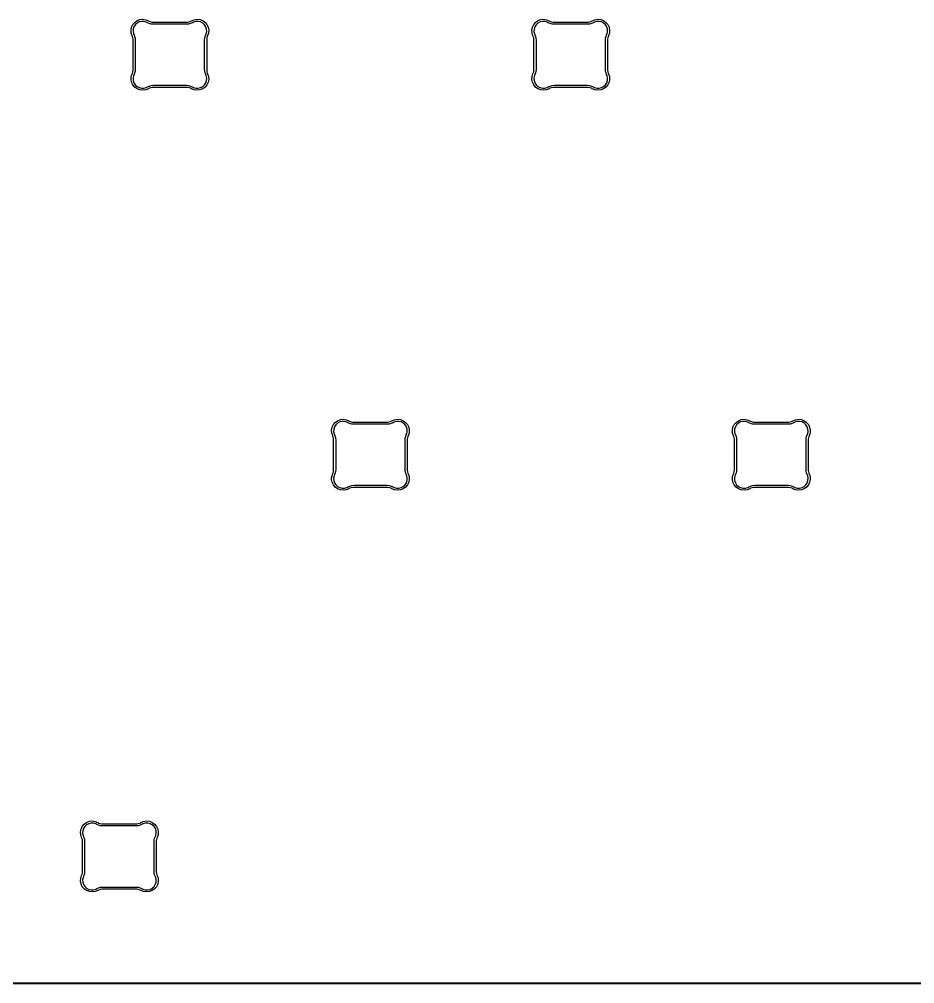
# Model space of a CAD drawing. Extents: x -0.9 to 12.5, y -6 to -2.
# Drawn here: x 2.442 to 4.117, y -5.967 to -4.163 of the extents above; entities that cross this region are included whole.
import ezdxf

# ---------------------------------------------------------------- set-up
doc = ezdxf.new("R2010")
doc.units = 0
doc.header["$MEASUREMENT"] = 0
doc.layers.add('BLACK', color=7, linetype='CONTINUOUS')

msp = doc.modelspace()

# ---------------------------------------------------------------- linework, layer by layer
at = {"layer": 'BLACK', "linetype": 'CONTINUOUS'}
for p, q in [((2.6576, -4.1685), (2.6621, -4.1653)), ((2.666, -4.1677), (2.662, -4.1698)), ((2.6621, -4.1653), (2.6673, -4.1633)), ((2.6704, -4.1666), (2.666, -4.1677)), ((2.6673, -4.1633), (2.6727, -4.1627)), ((2.6749, -4.1667), (2.6704, -4.1666)), ((2.6727, -4.1627), (2.6782, -4.1635)), ((2.6793, -4.1679), (2.6749, -4.1667)), ((2.6782, -4.1635), (2.6832, -4.1657)), ((2.6813, -4.1691), (2.6793, -4.1679)), ((2.6832, -4.1657), (2.6832, -4.1657)), ((2.6832, -4.1657), (2.6832, -4.1657)), ((2.6832, -4.1657), (2.6832, -4.1657)), ((2.6832, -4.1657), (2.6832, -4.1657)), ((2.6832, -4.1657), (2.6833, -4.1657)), ((2.6833, -4.1657), (2.6846, -4.1665)), ((2.6846, -4.1665), (2.6875, -4.1676)), ((2.6875, -4.1676), (2.6906, -4.1681)), ((2.6906, -4.1681), (2.6922, -4.1681)), ((2.6922, -4.1681), (2.6922, -4.1681)), ((2.6922, -4.1681), (2.6922, -4.1681)), ((2.6922, -4.1681), (2.7547, -4.1681)), ((2.7547, -4.1681), (2.7547, -4.1681)), ((2.7547, -4.1681), (2.7547, -4.1681)), ((2.7547, -4.1681), (2.7547, -4.1681)), ((2.7547, -4.1681), (2.7563, -4.1681)), ((2.7563, -4.1681), (2.7594, -4.1676)), ((2.7594, -4.1676), (2.7623, -4.1665)), ((2.7623, -4.1665), (2.7637, -4.1657)), ((2.7637, -4.1657), (2.7687, -4.1635)), ((2.7637, -4.1657), (2.7637, -4.1657)), ((2.7637, -4.1657), (2.7637, -4.1657)), ((2.7637, -4.1657), (2.7637, -4.1657)), ((2.7676, -4.1679), (2.7657, -4.1691)), ((2.772, -4.1667), (2.7676, -4.1679)), ((2.7687, -4.1635), (2.7742, -4.1627)), ((2.7765, -4.1666), (2.772, -4.1667)), ((2.7742, -4.1627), (2.7797, -4.1633)), ((2.7809, -4.1677), (2.7765, -4.1666)), ((2.7797, -4.1633), (2.7848, -4.1653)), ((2.785, -4.1698), (2.7809, -4.1677)), ((2.7848, -4.1653), (2.7893, -4.1685)), ((3.4076, -4.1685), (3.4121, -4.1653)), ((3.416, -4.1677), (3.412, -4.1698)), ((3.4121, -4.1653), (3.4173, -4.1633)), ((3.4204, -4.1666), (3.416, -4.1677)), ((3.4173, -4.1633), (3.4227, -4.1627)), ((3.4249, -4.1667), (3.4204, -4.1666)), ((3.4227, -4.1627), (3.4282, -4.1635)), ((3.4293, -4.1679), (3.4249, -4.1667)), ((3.4282, -4.1635), (3.4332, -4.1657)), ((3.4313, -4.1691), (3.4293, -4.1679)), ((3.4332, -4.1657), (3.4332, -4.1657)), ((3.4332, -4.1657), (3.4332, -4.1657)), ((3.4332, -4.1657), (3.4332, -4.1657)), ((3.4332, -4.1657), (3.4332, -4.1657)), ((3.4332, -4.1657), (3.4333, -4.1657)), ((3.4333, -4.1657), (3.4346, -4.1665)), ((3.4346, -4.1665), (3.4375, -4.1676)), ((3.4375, -4.1676), (3.4406, -4.1681)), ((3.4406, -4.1681), (3.4422, -4.1681)), ((3.4422, -4.1681), (3.4422, -4.1681)), ((3.4422, -4.1681), (3.4422, -4.1681)), ((3.4422, -4.1681), (3.5047, -4.1681)), ((3.5047, -4.1681), (3.5047, -4.1681)), ((3.5047, -4.1681), (3.5047, -4.1681)), ((3.5047, -4.1681), (3.5047, -4.1681)), ((3.5047, -4.1681), (3.5063, -4.1681)), ((3.5063, -4.1681), (3.5094, -4.1676)), ((3.5094, -4.1676), (3.5123, -4.1665)), ((3.5123, -4.1665), (3.5137, -4.1657)), ((3.5137, -4.1657), (3.5187, -4.1635)), ((3.5137, -4.1657), (3.5137, -4.1657)), ((3.5137, -4.1657), (3.5137, -4.1657)), ((3.5137, -4.1657), (3.5137, -4.1657)), ((3.5176, -4.1679), (3.5157, -4.1691)), ((3.522, -4.1667), (3.5176, -4.1679)), ((3.5187, -4.1635), (3.5242, -4.1627)), ((3.5265, -4.1666), (3.522, -4.1667)), ((3.5242, -4.1627), (3.5297, -4.1633)), ((3.5309, -4.1677), (3.5265, -4.1666)), ((3.5297, -4.1633), (3.5348, -4.1653)), ((3.535, -4.1698), (3.5309, -4.1677)), ((3.5348, -4.1653), (3.5393, -4.1685)), ((2.6507, -4.1831), (2.6517, -4.1777)), ((2.6511, -4.1886), (2.6507, -4.1831)), ((2.6517, -4.1777), (2.6541, -4.1727)), ((2.6541, -4.1727), (2.6576, -4.1685)), ((2.6548, -4.181), (2.6545, -4.1856)), ((2.6545, -4.1856), (2.6554, -4.19)), ((2.6562, -4.1767), (2.6548, -4.181)), ((2.6586, -4.1729), (2.6562, -4.1767)), ((2.662, -4.1698), (2.6586, -4.1729)), ((2.6847, -4.1707), (2.6813, -4.1691)), ((2.6813, -4.1691), (2.6813, -4.1691)), ((2.6813, -4.1691), (2.6813, -4.1691)), ((2.6813, -4.1691), (2.6813, -4.1691)), ((2.6813, -4.1691), (2.6813, -4.1691)), ((2.6884, -4.1717), (2.6847, -4.1707)), ((2.6922, -4.172), (2.6884, -4.1717)), ((2.7547, -4.172), (2.6922, -4.172)), ((2.6922, -4.172), (2.6922, -4.172)), ((2.7548, -4.172), (2.7547, -4.172)), ((2.7547, -4.172), (2.7547, -4.172)), ((2.7585, -4.1717), (2.7548, -4.172)), ((2.7622, -4.1707), (2.7585, -4.1717)), ((2.7657, -4.1691), (2.7622, -4.1707)), ((2.7657, -4.1691), (2.7657, -4.1691)), ((2.7657, -4.1691), (2.7657, -4.1691)), ((2.7657, -4.1691), (2.7657, -4.1691)), ((2.7883, -4.1729), (2.785, -4.1698)), ((2.7907, -4.1767), (2.7883, -4.1729)), ((2.7893, -4.1685), (2.7928, -4.1727)), ((2.7921, -4.181), (2.7907, -4.1767)), ((2.7916, -4.19), (2.7924, -4.1856)), ((2.7924, -4.1856), (2.7921, -4.181)), ((2.7928, -4.1727), (2.7952, -4.1777)), ((2.7952, -4.1777), (2.7962, -4.1831)), ((2.7962, -4.1831), (2.7959, -4.1886)), ((3.4007, -4.1831), (3.4017, -4.1777)), ((3.4011, -4.1886), (3.4007, -4.1831)), ((3.4017, -4.1777), (3.4041, -4.1727)), ((3.4041, -4.1727), (3.4076, -4.1685)), ((3.4048, -4.181), (3.4045, -4.1856)), ((3.4045, -4.1856), (3.4054, -4.19)), ((3.4062, -4.1767), (3.4048, -4.181)), ((3.4086, -4.1729), (3.4062, -4.1767)), ((3.412, -4.1698), (3.4086, -4.1729)), ((3.4347, -4.1707), (3.4313, -4.1691)), ((3.4313, -4.1691), (3.4313, -4.1691)), ((3.4313, -4.1691), (3.4313, -4.1691)), ((3.4313, -4.1691), (3.4313, -4.1691)), ((3.4313, -4.1691), (3.4313, -4.1691)), ((3.4384, -4.1717), (3.4347, -4.1707)), ((3.4422, -4.172), (3.4384, -4.1717)), ((3.5047, -4.172), (3.4422, -4.172)), ((3.4422, -4.172), (3.4422, -4.172)), ((3.5048, -4.172), (3.5047, -4.172)), ((3.5047, -4.172), (3.5047, -4.172)), ((3.5085, -4.1717), (3.5048, -4.172)), ((3.5122, -4.1707), (3.5085, -4.1717)), ((3.5157, -4.1691), (3.5122, -4.1707)), ((3.5157, -4.1691), (3.5157, -4.1691)), ((3.5157, -4.1691), (3.5157, -4.1691)), ((3.5157, -4.1691), (3.5157, -4.1691)), ((3.5383, -4.1729), (3.535, -4.1698)), ((3.5407, -4.1767), (3.5383, -4.1729)), ((3.5393, -4.1685), (3.5428, -4.1727)), ((3.5421, -4.181), (3.5407, -4.1767)), ((3.5416, -4.19), (3.5424, -4.1856)), ((3.5424, -4.1856), (3.5421, -4.181)), ((3.5428, -4.1727), (3.5452, -4.1777)), ((3.5452, -4.1777), (3.5462, -4.1831)), ((3.5462, -4.1831), (3.5459, -4.1886)), ((2.6528, -4.1938), (2.6511, -4.1886)), ((2.6534, -4.195), (2.6528, -4.1938)), ((2.6528, -4.1938), (2.6528, -4.1938)), ((2.6542, -4.1975), (2.6534, -4.195)), ((2.6546, -4.2001), (2.6542, -4.1975)), ((2.6546, -4.2015), (2.6546, -4.2001)), ((2.6546, -4.2568), (2.6546, -4.2015)), ((2.6546, -4.2015), (2.6546, -4.2015)), ((2.6554, -4.19), (2.6564, -4.1921)), ((2.6564, -4.1921), (2.6575, -4.1951)), ((2.6575, -4.1951), (2.6583, -4.1982)), ((2.6583, -4.1982), (2.6585, -4.2015)), ((2.6585, -4.2015), (2.6585, -4.2015)), ((2.6585, -4.2015), (2.6585, -4.2015)), ((2.6585, -4.2015), (2.6585, -4.2015)), ((2.6585, -4.2015), (2.6585, -4.2568)), ((2.7884, -4.2015), (2.7887, -4.1982)), ((2.7884, -4.2568), (2.7884, -4.2015)), ((2.7884, -4.2015), (2.7884, -4.2015)), ((2.7884, -4.2015), (2.7884, -4.2015)), ((2.7887, -4.1982), (2.7894, -4.1951)), ((2.7894, -4.1951), (2.7906, -4.1921)), ((2.7906, -4.1921), (2.7916, -4.19)), ((2.7906, -4.1921), (2.7906, -4.1921)), ((2.7906, -4.1921), (2.7906, -4.1921)), ((2.7906, -4.1921), (2.7906, -4.1921)), ((2.7906, -4.1921), (2.7906, -4.1921)), ((2.7906, -4.1921), (2.7906, -4.1921)), ((2.7928, -4.1975), (2.7924, -4.2001)), ((2.7924, -4.2001), (2.7924, -4.2015)), ((2.7924, -4.2015), (2.7924, -4.2568)), ((2.7935, -4.195), (2.7928, -4.1975)), ((2.7941, -4.1938), (2.7935, -4.195)), ((2.7959, -4.1886), (2.7941, -4.1938)), ((2.7941, -4.1938), (2.7941, -4.1938)), ((2.7941, -4.1938), (2.7941, -4.1938)), ((2.7941, -4.1938), (2.7941, -4.1938)), ((2.7941, -4.1938), (2.7941, -4.1938)), ((3.4028, -4.1938), (3.4011, -4.1886)), ((3.4034, -4.195), (3.4028, -4.1938)), ((3.4028, -4.1938), (3.4028, -4.1938)), ((3.4042, -4.1975), (3.4034, -4.195)), ((3.4046, -4.2001), (3.4042, -4.1975)), ((3.4046, -4.2015), (3.4046, -4.2001)), ((3.4046, -4.2568), (3.4046, -4.2015)), ((3.4046, -4.2015), (3.4046, -4.2015)), ((3.4054, -4.19), (3.4064, -4.1921)), ((3.4064, -4.1921), (3.4075, -4.1951)), ((3.4075, -4.1951), (3.4083, -4.1982)), ((3.4083, -4.1982), (3.4085, -4.2015)), ((3.4085, -4.2015), (3.4085, -4.2015)), ((3.4085, -4.2015), (3.4085, -4.2015)), ((3.4085, -4.2015), (3.4085, -4.2015)), ((3.4085, -4.2015), (3.4085, -4.2568)), ((3.5384, -4.2015), (3.5387, -4.1982)), ((3.5384, -4.2568), (3.5384, -4.2015)), ((3.5384, -4.2015), (3.5384, -4.2015)), ((3.5384, -4.2015), (3.5384, -4.2015)), ((3.5387, -4.1982), (3.5394, -4.1951)), ((3.5394, -4.1951), (3.5406, -4.1921)), ((3.5406, -4.1921), (3.5416, -4.19)), ((3.5406, -4.1921), (3.5406, -4.1921)), ((3.5406, -4.1921), (3.5406, -4.1921)), ((3.5406, -4.1921), (3.5406, -4.1921)), ((3.5406, -4.1921), (3.5406, -4.1921)), ((3.5406, -4.1921), (3.5406, -4.1921)), ((3.5428, -4.1975), (3.5424, -4.2001)), ((3.5424, -4.2001), (3.5424, -4.2015)), ((3.5424, -4.2015), (3.5424, -4.2568)), ((3.5435, -4.195), (3.5428, -4.1975)), ((3.5441, -4.1938), (3.5435, -4.195)), ((3.5459, -4.1886), (3.5441, -4.1938)), ((3.5441, -4.1938), (3.5441, -4.1938)), ((3.5441, -4.1938), (3.5441, -4.1938)), ((3.5441, -4.1938), (3.5441, -4.1938)), ((3.5441, -4.1938), (3.5441, -4.1938)), ((2.6542, -4.2608), (2.6546, -4.2581)), ((2.6546, -4.2581), (2.6546, -4.2568)), ((2.6546, -4.2568), (2.6546, -4.2568)), ((2.6585, -4.2568), (2.6583, -4.26)), ((2.6585, -4.2568), (2.6585, -4.2568)), ((2.6585, -4.2568), (2.6585, -4.2568)), ((2.7887, -4.26), (2.7884, -4.2568)), ((2.7884, -4.2568), (2.7884, -4.2568)), ((2.7884, -4.2568), (2.7884, -4.2568)), ((2.7884, -4.2568), (2.7884, -4.2568)), ((2.7924, -4.2568), (2.7924, -4.2568)), ((2.7924, -4.2568), (2.7924, -4.2581)), ((2.7924, -4.2581), (2.7928, -4.2608)), ((3.4042, -4.2608), (3.4046, -4.2581)), ((3.4046, -4.2581), (3.4046, -4.2568)), ((3.4046, -4.2568), (3.4046, -4.2568)), ((3.4085, -4.2568), (3.4083, -4.26)), ((3.4085, -4.2568), (3.4085, -4.2568)), ((3.4085, -4.2568), (3.4085, -4.2568)), ((3.5387, -4.26), (3.5384, -4.2568)), ((3.5384, -4.2568), (3.5384, -4.2568)), ((3.5384, -4.2568), (3.5384, -4.2568)), ((3.5384, -4.2568), (3.5384, -4.2568)), ((3.5424, -4.2568), (3.5424, -4.2568)), ((3.5424, -4.2568), (3.5424, -4.2581)), ((3.5424, -4.2581), (3.5428, -4.2608)), ((2.6507, -4.2752), (2.6511, -4.2697)), ((2.6517, -4.2806), (2.6507, -4.2752)), ((2.6511, -4.2697), (2.6528, -4.2645)), ((2.6528, -4.2645), (2.6534, -4.2633)), ((2.6528, -4.2645), (2.6528, -4.2645)), ((2.6528, -4.2645), (2.6528, -4.2645)), ((2.6528, -4.2645), (2.6528, -4.2645)), ((2.6528, -4.2645), (2.6528, -4.2645)), ((2.6534, -4.2633), (2.6542, -4.2608)), ((2.6554, -4.2682), (2.6545, -4.2727)), ((2.6545, -4.2727), (2.6548, -4.2772)), ((2.6564, -4.2662), (2.6554, -4.2682)), ((2.6575, -4.2632), (2.6564, -4.2662)), ((2.6564, -4.2662), (2.6564, -4.2662)), ((2.6564, -4.2662), (2.6564, -4.2662)), ((2.6564, -4.2662), (2.6564, -4.2662)), ((2.6564, -4.2662), (2.6564, -4.2662)), ((2.6564, -4.2662), (2.6564, -4.2662)), ((2.6583, -4.26), (2.6575, -4.2632)), ((2.7894, -4.2632), (2.7887, -4.26)), ((2.7906, -4.2662), (2.7894, -4.2632)), ((2.7915, -4.2682), (2.7906, -4.2662)), ((2.7906, -4.2662), (2.7906, -4.2662)), ((2.7906, -4.2662), (2.7906, -4.2662)), ((2.7924, -4.2727), (2.7915, -4.2682)), ((2.7921, -4.2772), (2.7924, -4.2727)), ((2.7928, -4.2608), (2.7935, -4.2633)), ((2.7935, -4.2633), (2.7941, -4.2645)), ((2.7941, -4.2645), (2.7941, -4.2645)), ((2.7941, -4.2645), (2.7941, -4.2645)), ((2.7941, -4.2645), (2.7959, -4.2697)), ((2.7962, -4.2752), (2.7952, -4.2806)), ((2.7959, -4.2697), (2.7962, -4.2752)), ((3.4007, -4.2752), (3.4011, -4.2697)), ((3.4017, -4.2806), (3.4007, -4.2752)), ((3.4011, -4.2697), (3.4028, -4.2645)), ((3.4028, -4.2645), (3.4034, -4.2633)), ((3.4028, -4.2645), (3.4028, -4.2645)), ((3.4028, -4.2645), (3.4028, -4.2645)), ((3.4028, -4.2645), (3.4028, -4.2645)), ((3.4028, -4.2645), (3.4028, -4.2645)), ((3.4034, -4.2633), (3.4042, -4.2608)), ((3.4054, -4.2682), (3.4045, -4.2727)), ((3.4045, -4.2727), (3.4048, -4.2772)), ((3.4064, -4.2662), (3.4054, -4.2682)), ((3.4075, -4.2632), (3.4064, -4.2662)), ((3.4064, -4.2662), (3.4064, -4.2662)), ((3.4064, -4.2662), (3.4064, -4.2662)), ((3.4064, -4.2662), (3.4064, -4.2662)), ((3.4064, -4.2662), (3.4064, -4.2662)), ((3.4064, -4.2662), (3.4064, -4.2662)), ((3.4083, -4.26), (3.4075, -4.2632)), ((3.5394, -4.2632), (3.5387, -4.26)), ((3.5406, -4.2662), (3.5394, -4.2632)), ((3.5415, -4.2682), (3.5406, -4.2662)), ((3.5406, -4.2662), (3.5406, -4.2662)), ((3.5406, -4.2662), (3.5406, -4.2662)), ((3.5424, -4.2727), (3.5415, -4.2682)), ((3.5421, -4.2772), (3.5424, -4.2727)), ((3.5428, -4.2608), (3.5435, -4.2633)), ((3.5435, -4.2633), (3.5441, -4.2645)), ((3.5441, -4.2645), (3.5441, -4.2645)), ((3.5441, -4.2645), (3.5441, -4.2645)), ((3.5441, -4.2645), (3.5459, -4.2697)), ((3.5462, -4.2752), (3.5452, -4.2806)), ((3.5459, -4.2697), (3.5462, -4.2752)), ((2.6541, -4.2856), (2.6517, -4.2806)), ((2.6576, -4.2898), (2.6541, -4.2856)), ((2.6548, -4.2772), (2.6562, -4.2815)), ((2.6562, -4.2815), (2.6586, -4.2854)), ((2.6621, -4.293), (2.6576, -4.2898)), ((2.6586, -4.2854), (2.662, -4.2884)), ((2.662, -4.2884), (2.666, -4.2906)), ((2.6673, -4.2949), (2.6621, -4.293)), ((2.666, -4.2906), (2.6704, -4.2916)), ((2.6704, -4.2916), (2.6749, -4.2915)), ((2.6749, -4.2915), (2.6793, -4.2903)), ((2.6832, -4.2926), (2.6782, -4.2947)), ((2.6793, -4.2903), (2.6813, -4.2892)), ((2.6813, -4.2892), (2.6847, -4.2876)), ((2.6813, -4.2892), (2.6813, -4.2892)), ((2.6846, -4.2918), (2.6832, -4.2926)), ((2.6832, -4.2926), (2.6832, -4.2926)), ((2.6832, -4.2926), (2.6832, -4.2926)), ((2.6875, -4.2907), (2.6846, -4.2918)), ((2.6847, -4.2876), (2.6884, -4.2866)), ((2.6906, -4.2902), (2.6875, -4.2907)), ((2.6884, -4.2866), (2.6922, -4.2862)), ((2.6922, -4.2902), (2.6906, -4.2902)), ((2.6922, -4.2862), (2.6922, -4.2862)), ((2.6922, -4.2862), (2.6922, -4.2862)), ((2.6922, -4.2862), (2.6922, -4.2862)), ((2.6922, -4.2862), (2.7547, -4.2862)), ((2.7547, -4.2902), (2.6922, -4.2902)), ((2.6922, -4.2902), (2.6922, -4.2902)), ((2.6922, -4.2902), (2.6922, -4.2902)), ((2.7547, -4.2862), (2.7547, -4.2862)), ((2.7547, -4.2862), (2.7585, -4.2866)), ((2.7563, -4.2902), (2.7547, -4.2902)), ((2.7547, -4.2902), (2.7547, -4.2902)), ((2.7547, -4.2902), (2.7547, -4.2902)), ((2.7594, -4.2907), (2.7563, -4.2902)), ((2.7585, -4.2866), (2.7622, -4.2876)), ((2.7623, -4.2918), (2.7594, -4.2907)), ((2.7622, -4.2876), (2.7657, -4.2892)), ((2.7637, -4.2926), (2.7623, -4.2918)), ((2.7687, -4.2947), (2.7637, -4.2926)), ((2.7637, -4.2926), (2.7637, -4.2926)), ((2.7637, -4.2926), (2.7637, -4.2926)), ((2.7637, -4.2926), (2.7637, -4.2926)), ((2.7637, -4.2926), (2.7637, -4.2926)), ((2.7637, -4.2926), (2.7637, -4.2926)), ((2.7657, -4.2892), (2.7657, -4.2892)), ((2.7657, -4.2892), (2.7657, -4.2892)), ((2.7657, -4.2892), (2.7657, -4.2892)), ((2.7657, -4.2892), (2.7657, -4.2892)), ((2.7657, -4.2892), (2.7676, -4.2903)), ((2.7676, -4.2903), (2.772, -4.2915)), ((2.772, -4.2915), (2.7765, -4.2916)), ((2.7765, -4.2916), (2.7809, -4.2906)), ((2.7848, -4.293), (2.7797, -4.2949)), ((2.7809, -4.2906), (2.785, -4.2884)), ((2.7893, -4.2898), (2.7848, -4.293)), ((2.785, -4.2884), (2.7883, -4.2854)), ((2.7883, -4.2854), (2.7907, -4.2815)), ((2.7928, -4.2856), (2.7893, -4.2898)), ((2.7907, -4.2815), (2.7921, -4.2772)), ((2.7952, -4.2806), (2.7928, -4.2856)), ((3.4041, -4.2856), (3.4017, -4.2806)), ((3.4076, -4.2898), (3.4041, -4.2856)), ((3.4048, -4.2772), (3.4062, -4.2815)), ((3.4062, -4.2815), (3.4086, -4.2854)), ((3.4121, -4.293), (3.4076, -4.2898)), ((3.4086, -4.2854), (3.412, -4.2884)), ((3.412, -4.2884), (3.416, -4.2906)), ((3.4173, -4.2949), (3.4121, -4.293)), ((3.416, -4.2906), (3.4204, -4.2916)), ((3.4204, -4.2916), (3.4249, -4.2915)), ((3.4249, -4.2915), (3.4293, -4.2903)), ((3.4332, -4.2926), (3.4282, -4.2947)), ((3.4293, -4.2903), (3.4313, -4.2892)), ((3.4313, -4.2892), (3.4347, -4.2876)), ((3.4313, -4.2892), (3.4313, -4.2892)), ((3.4346, -4.2918), (3.4332, -4.2926)), ((3.4332, -4.2926), (3.4332, -4.2926)), ((3.4332, -4.2926), (3.4332, -4.2926)), ((3.4375, -4.2907), (3.4346, -4.2918)), ((3.4347, -4.2876), (3.4384, -4.2866)), ((3.4406, -4.2902), (3.4375, -4.2907)), ((3.4384, -4.2866), (3.4422, -4.2862)), ((3.4422, -4.2902), (3.4406, -4.2902)), ((3.4422, -4.2862), (3.4422, -4.2862)), ((3.4422, -4.2862), (3.4422, -4.2862)), ((3.4422, -4.2862), (3.4422, -4.2862)), ((3.4422, -4.2862), (3.5047, -4.2862)), ((3.5047, -4.2902), (3.4422, -4.2902)), ((3.4422, -4.2902), (3.4422, -4.2902)), ((3.4422, -4.2902), (3.4422, -4.2902)), ((3.5047, -4.2862), (3.5047, -4.2862)), ((3.5047, -4.2862), (3.5085, -4.2866)), ((3.5063, -4.2902), (3.5047, -4.2902)), ((3.5047, -4.2902), (3.5047, -4.2902)), ((3.5047, -4.2902), (3.5047, -4.2902)), ((3.5094, -4.2907), (3.5063, -4.2902)), ((3.5085, -4.2866), (3.5122, -4.2876)), ((3.5123, -4.2918), (3.5094, -4.2907)), ((3.5122, -4.2876), (3.5157, -4.2892)), ((3.5137, -4.2926), (3.5123, -4.2918)), ((3.5187, -4.2947), (3.5137, -4.2926)), ((3.5137, -4.2926), (3.5137, -4.2926)), ((3.5137, -4.2926), (3.5137, -4.2926)), ((3.5137, -4.2926), (3.5137, -4.2926)), ((3.5137, -4.2926), (3.5137, -4.2926)), ((3.5137, -4.2926), (3.5137, -4.2926)), ((3.5157, -4.2892), (3.5157, -4.2892)), ((3.5157, -4.2892), (3.5157, -4.2892)), ((3.5157, -4.2892), (3.5157, -4.2892)), ((3.5157, -4.2892), (3.5157, -4.2892)), ((3.5157, -4.2892), (3.5176, -4.2903)), ((3.5176, -4.2903), (3.522, -4.2915)), ((3.522, -4.2915), (3.5265, -4.2916)), ((3.5265, -4.2916), (3.5309, -4.2906)), ((3.5348, -4.293), (3.5297, -4.2949)), ((3.5309, -4.2906), (3.535, -4.2884)), ((3.5393, -4.2898), (3.5348, -4.293)), ((3.535, -4.2884), (3.5383, -4.2854)), ((3.5383, -4.2854), (3.5407, -4.2815)), ((3.5428, -4.2856), (3.5393, -4.2898)), ((3.5407, -4.2815), (3.5421, -4.2772)), ((3.5452, -4.2806), (3.5428, -4.2856)), ((2.6727, -4.2955), (2.6673, -4.2949)), ((2.6782, -4.2947), (2.6727, -4.2955)), ((2.7742, -4.2955), (2.7687, -4.2947)), ((2.7797, -4.2949), (2.7742, -4.2955)), ((3.4227, -4.2955), (3.4173, -4.2949)), ((3.4282, -4.2947), (3.4227, -4.2955)), ((3.5242, -4.2955), (3.5187, -4.2947)), ((3.5297, -4.2949), (3.5242, -4.2955)), ((3.0269, -4.9261), (3.0293, -4.9211)), ((3.0293, -4.9211), (3.0328, -4.9169)), ((3.0314, -4.9252), (3.03, -4.9295)), ((3.0338, -4.9213), (3.0314, -4.9252)), ((3.0328, -4.9169), (3.0373, -4.9137)), ((3.0372, -4.9183), (3.0338, -4.9213)), ((3.0412, -4.9161), (3.0372, -4.9183)), ((3.0373, -4.9137), (3.0425, -4.9118)), ((3.0456, -4.9151), (3.0412, -4.9161)), ((3.0425, -4.9118), (3.0479, -4.9112)), ((3.0501, -4.9151), (3.0456, -4.9151)), ((3.0479, -4.9112), (3.0534, -4.912)), ((3.0545, -4.9164), (3.0501, -4.9151)), ((3.0534, -4.912), (3.0584, -4.9141)), ((3.0565, -4.9175), (3.0545, -4.9164)), ((3.0599, -4.9191), (3.0565, -4.9175)), ((3.0565, -4.9175), (3.0565, -4.9175)), ((3.0565, -4.9175), (3.0565, -4.9175)), ((3.0565, -4.9175), (3.0565, -4.9175)), ((3.0565, -4.9175), (3.0565, -4.9175)), ((3.0584, -4.9141), (3.0584, -4.9141)), ((3.0584, -4.9141), (3.0584, -4.9141)), ((3.0584, -4.9141), (3.0584, -4.9141)), ((3.0584, -4.9141), (3.0584, -4.9141)), ((3.0584, -4.9141), (3.0584, -4.9141)), ((3.0584, -4.9141), (3.0598, -4.9149)), ((3.0598, -4.9149), (3.0627, -4.916)), ((3.0636, -4.9201), (3.0599, -4.9191)), ((3.0627, -4.916), (3.0658, -4.9165)), ((3.0674, -4.9205), (3.0636, -4.9201)), ((3.0658, -4.9165), (3.0674, -4.9165)), ((3.0674, -4.9165), (3.0674, -4.9165)), ((3.0674, -4.9165), (3.0674, -4.9165)), ((3.0674, -4.9165), (3.1299, -4.9165)), ((3.1299, -4.9205), (3.0674, -4.9205)), ((3.0674, -4.9205), (3.0674, -4.9205)), ((3.1299, -4.9165), (3.1299, -4.9165)), ((3.1299, -4.9165), (3.1299, -4.9165)), ((3.1299, -4.9165), (3.1299, -4.9165)), ((3.1299, -4.9165), (3.1315, -4.9165)), ((3.1337, -4.9201), (3.1299, -4.9205)), ((3.1299, -4.9205), (3.1299, -4.9205)), ((3.1299, -4.9205), (3.1299, -4.9205)), ((3.1315, -4.9165), (3.1346, -4.916)), ((3.1374, -4.9191), (3.1337, -4.9201)), ((3.1346, -4.916), (3.1375, -4.9149)), ((3.1409, -4.9175), (3.1374, -4.9191)), ((3.1375, -4.9149), (3.1389, -4.9141)), ((3.1389, -4.9141), (3.1439, -4.912)), ((3.1389, -4.9141), (3.1389, -4.9141)), ((3.1389, -4.9141), (3.1389, -4.9141)), ((3.1389, -4.9141), (3.1389, -4.9141)), ((3.1428, -4.9164), (3.1409, -4.9175)), ((3.1409, -4.9175), (3.1409, -4.9175)), ((3.1409, -4.9175), (3.1409, -4.9175)), ((3.1409, -4.9175), (3.1409, -4.9175)), ((3.1472, -4.9151), (3.1428, -4.9164)), ((3.1439, -4.912), (3.1494, -4.9112)), ((3.1517, -4.9151), (3.1472, -4.9151)), ((3.1494, -4.9112), (3.1549, -4.9118)), ((3.1561, -4.9161), (3.1517, -4.9151)), ((3.1549, -4.9118), (3.16, -4.9137)), ((3.1601, -4.9183), (3.1561, -4.9161)), ((3.16, -4.9137), (3.1645, -4.9169)), ((3.1635, -4.9213), (3.1601, -4.9183)), ((3.1659, -4.9252), (3.1635, -4.9213)), ((3.1645, -4.9169), (3.168, -4.9211)), ((3.1673, -4.9295), (3.1659, -4.9252)), ((3.168, -4.9211), (3.1704, -4.9261)), ((3.7769, -4.9261), (3.7793, -4.9211)), ((3.7793, -4.9211), (3.7828, -4.9169)), ((3.7814, -4.9252), (3.78, -4.9295)), ((3.7838, -4.9213), (3.7814, -4.9252)), ((3.7828, -4.9169), (3.7873, -4.9137)), ((3.7872, -4.9183), (3.7838, -4.9213)), ((3.7912, -4.9161), (3.7872, -4.9183)), ((3.7873, -4.9137), (3.7925, -4.9118)), ((3.7956, -4.9151), (3.7912, -4.9161)), ((3.7925, -4.9118), (3.7979, -4.9112)), ((3.8001, -4.9151), (3.7956, -4.9151)), ((3.7979, -4.9112), (3.8034, -4.912)), ((3.8045, -4.9164), (3.8001, -4.9151)), ((3.8034, -4.912), (3.8084, -4.9141)), ((3.8065, -4.9175), (3.8045, -4.9164)), ((3.8099, -4.9191), (3.8065, -4.9175)), ((3.8065, -4.9175), (3.8065, -4.9175)), ((3.8065, -4.9175), (3.8065, -4.9175)), ((3.8065, -4.9175), (3.8065, -4.9175)), ((3.8065, -4.9175), (3.8065, -4.9175)), ((3.8084, -4.9141), (3.8084, -4.9141)), ((3.8084, -4.9141), (3.8084, -4.9141)), ((3.8084, -4.9141), (3.8084, -4.9141)), ((3.8084, -4.9141), (3.8084, -4.9141)), ((3.8084, -4.9141), (3.8084, -4.9141)), ((3.8084, -4.9141), (3.8098, -4.9149)), ((3.8098, -4.9149), (3.8127, -4.916)), ((3.8136, -4.9201), (3.8099, -4.9191)), ((3.8127, -4.916), (3.8158, -4.9165)), ((3.8174, -4.9205), (3.8136, -4.9201)), ((3.8158, -4.9165), (3.8174, -4.9165)), ((3.8174, -4.9165), (3.8174, -4.9165)), ((3.8174, -4.9165), (3.8174, -4.9165)), ((3.8174, -4.9165), (3.8799, -4.9165)), ((3.8799, -4.9205), (3.8174, -4.9205)), ((3.8174, -4.9205), (3.8174, -4.9205)), ((3.8799, -4.9165), (3.8799, -4.9165)), ((3.8799, -4.9165), (3.8799, -4.9165)), ((3.8799, -4.9165), (3.8799, -4.9165)), ((3.8799, -4.9165), (3.8815, -4.9165)), ((3.8837, -4.9201), (3.8799, -4.9205)), ((3.8799, -4.9205), (3.8799, -4.9205)), ((3.8799, -4.9205), (3.8799, -4.9205)), ((3.8815, -4.9165), (3.8846, -4.916)), ((3.8874, -4.9191), (3.8837, -4.9201)), ((3.8846, -4.916), (3.8875, -4.9149)), ((3.8909, -4.9175), (3.8874, -4.9191)), ((3.8875, -4.9149), (3.8889, -4.9141)), ((3.8889, -4.9141), (3.8939, -4.912)), ((3.8889, -4.9141), (3.8889, -4.9141)), ((3.8889, -4.9141), (3.8889, -4.9141)), ((3.8889, -4.9141), (3.8889, -4.9141)), ((3.8928, -4.9164), (3.8909, -4.9175)), ((3.8909, -4.9175), (3.8909, -4.9175)), ((3.8909, -4.9175), (3.8909, -4.9175)), ((3.8909, -4.9175), (3.8909, -4.9175)), ((3.8972, -4.9151), (3.8928, -4.9164)), ((3.8939, -4.912), (3.8994, -4.9112)), ((3.9017, -4.9151), (3.8972, -4.9151)), ((3.8994, -4.9112), (3.9049, -4.9118)), ((3.9061, -4.9161), (3.9017, -4.9151)), ((3.9049, -4.9118), (3.91, -4.9137)), ((3.9101, -4.9183), (3.9061, -4.9161)), ((3.91, -4.9137), (3.9145, -4.9169)), ((3.9135, -4.9213), (3.9101, -4.9183)), ((3.9159, -4.9252), (3.9135, -4.9213)), ((3.9145, -4.9169), (3.918, -4.9211)), ((3.9173, -4.9295), (3.9159, -4.9252)), ((3.918, -4.9211), (3.9204, -4.9261)), ((3.0259, -4.9315), (3.0269, -4.9261)), ((3.0263, -4.937), (3.0259, -4.9315)), ((3.028, -4.9422), (3.0263, -4.937)), ((3.0286, -4.9434), (3.028, -4.9422)), ((3.028, -4.9422), (3.028, -4.9422)), ((3.0294, -4.9459), (3.0286, -4.9434)), ((3.03, -4.9295), (3.0297, -4.934)), ((3.0297, -4.934), (3.0306, -4.9384)), ((3.0306, -4.9384), (3.0316, -4.9405)), ((3.0316, -4.9405), (3.0327, -4.9435)), ((3.0327, -4.9435), (3.0335, -4.9467)), ((3.1639, -4.9467), (3.1646, -4.9435)), ((3.1646, -4.9435), (3.1658, -4.9405)), ((3.1658, -4.9405), (3.1667, -4.9384)), ((3.1658, -4.9405), (3.1658, -4.9405)), ((3.1658, -4.9405), (3.1658, -4.9405)), ((3.1658, -4.9405), (3.1658, -4.9405)), ((3.1658, -4.9405), (3.1658, -4.9405)), ((3.1658, -4.9405), (3.1658, -4.9405)), ((3.1667, -4.9384), (3.1676, -4.934)), ((3.1676, -4.934), (3.1673, -4.9295)), ((3.1687, -4.9434), (3.168, -4.9459)), ((3.1693, -4.9422), (3.1687, -4.9434)), ((3.1711, -4.937), (3.1693, -4.9422)), ((3.1693, -4.9422), (3.1693, -4.9422)), ((3.1693, -4.9422), (3.1693, -4.9422)), ((3.1693, -4.9422), (3.1693, -4.9422)), ((3.1693, -4.9422), (3.1693, -4.9422)), ((3.1704, -4.9261), (3.1714, -4.9315)), ((3.1714, -4.9315), (3.1711, -4.937)), ((3.7759, -4.9315), (3.7769, -4.9261)), ((3.7763, -4.937), (3.7759, -4.9315)), ((3.778, -4.9422), (3.7763, -4.937)), ((3.7786, -4.9434), (3.778, -4.9422)), ((3.778, -4.9422), (3.778, -4.9422)), ((3.7794, -4.9459), (3.7786, -4.9434)), ((3.78, -4.9295), (3.7797, -4.934)), ((3.7797, -4.934), (3.7806, -4.9384)), ((3.7806, -4.9384), (3.7816, -4.9405)), ((3.7816, -4.9405), (3.7827, -4.9435)), ((3.7827, -4.9435), (3.7835, -4.9467)), ((3.9139, -4.9467), (3.9146, -4.9435)), ((3.9146, -4.9435), (3.9158, -4.9405)), ((3.9158, -4.9405), (3.9167, -4.9384)), ((3.9158, -4.9405), (3.9158, -4.9405)), ((3.9158, -4.9405), (3.9158, -4.9405)), ((3.9158, -4.9405), (3.9158, -4.9405)), ((3.9158, -4.9405), (3.9158, -4.9405)), ((3.9158, -4.9405), (3.9158, -4.9405)), ((3.9167, -4.9384), (3.9176, -4.934)), ((3.9176, -4.934), (3.9173, -4.9295)), ((3.9187, -4.9434), (3.918, -4.9459)), ((3.9193, -4.9422), (3.9187, -4.9434)), ((3.9211, -4.937), (3.9193, -4.9422)), ((3.9193, -4.9422), (3.9193, -4.9422)), ((3.9193, -4.9422), (3.9193, -4.9422)), ((3.9193, -4.9422), (3.9193, -4.9422)), ((3.9193, -4.9422), (3.9193, -4.9422)), ((3.9204, -4.9261), (3.9214, -4.9315)), ((3.9214, -4.9315), (3.9211, -4.937)), ((3.0298, -4.9486), (3.0294, -4.9459)), ((3.0298, -4.9499), (3.0298, -4.9486)), ((3.0298, -5.0052), (3.0298, -4.9499)), ((3.0298, -4.9499), (3.0298, -4.9499)), ((3.0335, -4.9467), (3.0337, -4.9499)), ((3.0337, -4.9499), (3.0337, -4.9499)), ((3.0337, -4.9499), (3.0337, -4.9499)), ((3.0337, -4.9499), (3.0337, -4.9499)), ((3.0337, -4.9499), (3.0337, -5.0052)), ((3.1636, -4.9499), (3.1639, -4.9467)), ((3.1636, -5.0052), (3.1636, -4.9499)), ((3.1636, -4.9499), (3.1636, -4.9499)), ((3.1636, -4.9499), (3.1636, -4.9499)), ((3.168, -4.9459), (3.1676, -4.9486)), ((3.1676, -4.9486), (3.1676, -4.9499)), ((3.1676, -4.9499), (3.1676, -5.0052)), ((3.7798, -4.9486), (3.7794, -4.9459)), ((3.7798, -4.9499), (3.7798, -4.9486)), ((3.7798, -5.0052), (3.7798, -4.9499)), ((3.7798, -4.9499), (3.7798, -4.9499)), ((3.7835, -4.9467), (3.7837, -4.9499)), ((3.7837, -4.9499), (3.7837, -4.9499)), ((3.7837, -4.9499), (3.7837, -4.9499)), ((3.7837, -4.9499), (3.7837, -4.9499)), ((3.7837, -4.9499), (3.7837, -5.0052)), ((3.9136, -4.9499), (3.9139, -4.9467)), ((3.9136, -5.0052), (3.9136, -4.9499)), ((3.9136, -4.9499), (3.9136, -4.9499)), ((3.9136, -4.9499), (3.9136, -4.9499)), ((3.918, -4.9459), (3.9176, -4.9486)), ((3.9176, -4.9486), (3.9176, -4.9499)), ((3.9176, -4.9499), (3.9176, -5.0052)), ((3.0263, -5.0181), (3.028, -5.0129)), ((3.028, -5.0129), (3.0286, -5.0117)), ((3.028, -5.0129), (3.028, -5.0129)), ((3.028, -5.0129), (3.028, -5.0129)), ((3.028, -5.0129), (3.028, -5.0129)), ((3.028, -5.0129), (3.028, -5.0129)), ((3.0286, -5.0117), (3.0294, -5.0092)), ((3.0294, -5.0092), (3.0298, -5.0066)), ((3.0298, -5.0066), (3.0298, -5.0052)), ((3.0298, -5.0052), (3.0298, -5.0052)), ((3.0316, -5.0146), (3.0306, -5.0167)), ((3.0327, -5.0116), (3.0316, -5.0146)), ((3.0316, -5.0146), (3.0316, -5.0146)), ((3.0316, -5.0146), (3.0316, -5.0146)), ((3.0316, -5.0146), (3.0316, -5.0146)), ((3.0316, -5.0146), (3.0316, -5.0146)), ((3.0316, -5.0146), (3.0316, -5.0146)), ((3.0335, -5.0085), (3.0327, -5.0116)), ((3.0337, -5.0052), (3.0335, -5.0085)), ((3.0337, -5.0052), (3.0337, -5.0052)), ((3.0337, -5.0052), (3.0337, -5.0052)), ((3.1639, -5.0085), (3.1636, -5.0052)), ((3.1636, -5.0052), (3.1636, -5.0052)), ((3.1636, -5.0052), (3.1636, -5.0052)), ((3.1636, -5.0052), (3.1636, -5.0052)), ((3.1646, -5.0116), (3.1639, -5.0085)), ((3.1658, -5.0146), (3.1646, -5.0116)), ((3.1667, -5.0167), (3.1658, -5.0146)), ((3.1658, -5.0146), (3.1658, -5.0146)), ((3.1658, -5.0146), (3.1658, -5.0146)), ((3.1676, -5.0052), (3.1676, -5.0052)), ((3.1676, -5.0052), (3.1676, -5.0066)), ((3.1676, -5.0066), (3.168, -5.0092)), ((3.168, -5.0092), (3.1687, -5.0117)), ((3.1687, -5.0117), (3.1693, -5.0129)), ((3.1693, -5.0129), (3.1693, -5.0129)), ((3.1693, -5.0129), (3.1693, -5.0129)), ((3.1693, -5.0129), (3.1711, -5.0181)), ((3.7763, -5.0181), (3.778, -5.0129)), ((3.778, -5.0129), (3.7786, -5.0117)), ((3.778, -5.0129), (3.778, -5.0129)), ((3.778, -5.0129), (3.778, -5.0129)), ((3.778, -5.0129), (3.778, -5.0129)), ((3.778, -5.0129), (3.778, -5.0129)), ((3.7786, -5.0117), (3.7794, -5.0092)), ((3.7794, -5.0092), (3.7798, -5.0066)), ((3.7798, -5.0066), (3.7798, -5.0052)), ((3.7798, -5.0052), (3.7798, -5.0052)), ((3.7816, -5.0146), (3.7806, -5.0167)), ((3.7827, -5.0116), (3.7816, -5.0146)), ((3.7816, -5.0146), (3.7816, -5.0146)), ((3.7816, -5.0146), (3.7816, -5.0146)), ((3.7816, -5.0146), (3.7816, -5.0146)), ((3.7816, -5.0146), (3.7816, -5.0146)), ((3.7816, -5.0146), (3.7816, -5.0146)), ((3.7835, -5.0085), (3.7827, -5.0116)), ((3.7837, -5.0052), (3.7835, -5.0085)), ((3.7837, -5.0052), (3.7837, -5.0052)), ((3.7837, -5.0052), (3.7837, -5.0052)), ((3.9139, -5.0085), (3.9136, -5.0052)), ((3.9136, -5.0052), (3.9136, -5.0052)), ((3.9136, -5.0052), (3.9136, -5.0052)), ((3.9136, -5.0052), (3.9136, -5.0052)), ((3.9146, -5.0116), (3.9139, -5.0085)), ((3.9158, -5.0146), (3.9146, -5.0116)), ((3.9167, -5.0167), (3.9158, -5.0146)), ((3.9158, -5.0146), (3.9158, -5.0146)), ((3.9158, -5.0146), (3.9158, -5.0146)), ((3.9176, -5.0052), (3.9176, -5.0052)), ((3.9176, -5.0052), (3.9176, -5.0066)), ((3.9176, -5.0066), (3.918, -5.0092)), ((3.918, -5.0092), (3.9187, -5.0117)), ((3.9187, -5.0117), (3.9193, -5.0129)), ((3.9193, -5.0129), (3.9193, -5.0129)), ((3.9193, -5.0129), (3.9193, -5.0129)), ((3.9193, -5.0129), (3.9211, -5.0181)), ((3.0259, -5.0236), (3.0263, -5.0181)), ((3.0269, -5.029), (3.0259, -5.0236)), ((3.0293, -5.034), (3.0269, -5.029)), ((3.0328, -5.0382), (3.0293, -5.034)), ((3.0306, -5.0167), (3.0297, -5.0211)), ((3.0297, -5.0211), (3.03, -5.0257)), ((3.03, -5.0257), (3.0314, -5.03)), ((3.0314, -5.03), (3.0338, -5.0338)), ((3.0338, -5.0338), (3.0372, -5.0369)), ((3.1601, -5.0369), (3.1635, -5.0338)), ((3.1635, -5.0338), (3.1659, -5.03)), ((3.168, -5.034), (3.1645, -5.0382)), ((3.1659, -5.03), (3.1673, -5.0257)), ((3.1676, -5.0211), (3.1667, -5.0167)), ((3.1673, -5.0257), (3.1676, -5.0211)), ((3.1704, -5.029), (3.168, -5.034)), ((3.1714, -5.0236), (3.1704, -5.029)), ((3.1711, -5.0181), (3.1714, -5.0236)), ((3.7759, -5.0236), (3.7763, -5.0181)), ((3.7769, -5.029), (3.7759, -5.0236)), ((3.7793, -5.034), (3.7769, -5.029)), ((3.7828, -5.0382), (3.7793, -5.034)), ((3.7806, -5.0167), (3.7797, -5.0211)), ((3.7797, -5.0211), (3.78, -5.0257)), ((3.78, -5.0257), (3.7814, -5.03)), ((3.7814, -5.03), (3.7838, -5.0338)), ((3.7838, -5.0338), (3.7872, -5.0369)), ((3.9101, -5.0369), (3.9135, -5.0338)), ((3.9135, -5.0338), (3.9159, -5.03)), ((3.918, -5.034), (3.9145, -5.0382)), ((3.9159, -5.03), (3.9173, -5.0257)), ((3.9176, -5.0211), (3.9167, -5.0167)), ((3.9173, -5.0257), (3.9176, -5.0211)), ((3.9204, -5.029), (3.918, -5.034)), ((3.9214, -5.0236), (3.9204, -5.029)), ((3.9211, -5.0181), (3.9214, -5.0236)), ((3.0373, -5.0414), (3.0328, -5.0382)), ((3.0372, -5.0369), (3.0412, -5.039)), ((3.0425, -5.0434), (3.0373, -5.0414)), ((3.0412, -5.039), (3.0456, -5.0401)), ((3.0479, -5.044), (3.0425, -5.0434)), ((3.0456, -5.0401), (3.0501, -5.04)), ((3.0534, -5.0432), (3.0479, -5.044)), ((3.0501, -5.04), (3.0545, -5.0387)), ((3.0584, -5.041), (3.0534, -5.0432)), ((3.0545, -5.0387), (3.0565, -5.0376)), ((3.0565, -5.0376), (3.0599, -5.036)), ((3.0565, -5.0376), (3.0565, -5.0376)), ((3.0598, -5.0402), (3.0584, -5.041)), ((3.0584, -5.041), (3.0584, -5.041)), ((3.0584, -5.041), (3.0584, -5.041)), ((3.0627, -5.0391), (3.0598, -5.0402)), ((3.0599, -5.036), (3.0636, -5.035)), ((3.0658, -5.0386), (3.0627, -5.0391)), ((3.0636, -5.035), (3.0674, -5.0346)), ((3.0674, -5.0386), (3.0658, -5.0386)), ((3.0674, -5.0346), (3.0674, -5.0346)), ((3.0674, -5.0346), (3.0674, -5.0346)), ((3.0674, -5.0346), (3.0674, -5.0346)), ((3.0674, -5.0346), (3.1299, -5.0346)), ((3.1299, -5.0386), (3.0674, -5.0386)), ((3.0674, -5.0386), (3.0674, -5.0386)), ((3.0674, -5.0386), (3.0674, -5.0386)), ((3.1299, -5.0346), (3.1299, -5.0346)), ((3.1299, -5.0346), (3.1337, -5.035)), ((3.1315, -5.0386), (3.1299, -5.0386)), ((3.1299, -5.0386), (3.1299, -5.0386)), ((3.1299, -5.0386), (3.1299, -5.0386)), ((3.1346, -5.0391), (3.1315, -5.0386)), ((3.1337, -5.035), (3.1374, -5.036)), ((3.1375, -5.0402), (3.1346, -5.0391)), ((3.1374, -5.036), (3.1409, -5.0376)), ((3.1389, -5.041), (3.1375, -5.0402)), ((3.1439, -5.0432), (3.1389, -5.041)), ((3.1389, -5.041), (3.1389, -5.041)), ((3.1389, -5.041), (3.1389, -5.041)), ((3.1389, -5.041), (3.1389, -5.041)), ((3.1389, -5.041), (3.1389, -5.041)), ((3.1389, -5.041), (3.1389, -5.041)), ((3.1409, -5.0376), (3.1409, -5.0376)), ((3.1409, -5.0376), (3.1409, -5.0376)), ((3.1409, -5.0376), (3.1409, -5.0376)), ((3.1409, -5.0376), (3.1409, -5.0376)), ((3.1409, -5.0376), (3.1428, -5.0387)), ((3.1428, -5.0387), (3.1472, -5.04)), ((3.1494, -5.044), (3.1439, -5.0432)), ((3.1472, -5.04), (3.1517, -5.0401)), ((3.1549, -5.0434), (3.1494, -5.044)), ((3.1517, -5.0401), (3.1561, -5.039)), ((3.16, -5.0414), (3.1549, -5.0434)), ((3.1561, -5.039), (3.1601, -5.0369)), ((3.1645, -5.0382), (3.16, -5.0414)), ((3.7873, -5.0414), (3.7828, -5.0382)), ((3.7872, -5.0369), (3.7912, -5.039)), ((3.7925, -5.0434), (3.7873, -5.0414)), ((3.7912, -5.039), (3.7956, -5.0401)), ((3.7979, -5.044), (3.7925, -5.0434)), ((3.7956, -5.0401), (3.8001, -5.04)), ((3.8034, -5.0432), (3.7979, -5.044)), ((3.8001, -5.04), (3.8045, -5.0387)), ((3.8084, -5.041), (3.8034, -5.0432)), ((3.8045, -5.0387), (3.8065, -5.0376)), ((3.8065, -5.0376), (3.8099, -5.036)), ((3.8065, -5.0376), (3.8065, -5.0376)), ((3.8098, -5.0402), (3.8084, -5.041)), ((3.8084, -5.041), (3.8084, -5.041)), ((3.8084, -5.041), (3.8084, -5.041)), ((3.8127, -5.0391), (3.8098, -5.0402)), ((3.8099, -5.036), (3.8136, -5.035)), ((3.8158, -5.0386), (3.8127, -5.0391)), ((3.8136, -5.035), (3.8174, -5.0346)), ((3.8174, -5.0386), (3.8158, -5.0386)), ((3.8174, -5.0346), (3.8174, -5.0346)), ((3.8174, -5.0346), (3.8174, -5.0346)), ((3.8174, -5.0346), (3.8174, -5.0346)), ((3.8174, -5.0346), (3.8799, -5.0346)), ((3.8799, -5.0386), (3.8174, -5.0386)), ((3.8174, -5.0386), (3.8174, -5.0386)), ((3.8174, -5.0386), (3.8174, -5.0386)), ((3.8799, -5.0346), (3.8799, -5.0346)), ((3.8799, -5.0346), (3.8837, -5.035)), ((3.8815, -5.0386), (3.8799, -5.0386)), ((3.8799, -5.0386), (3.8799, -5.0386)), ((3.8799, -5.0386), (3.8799, -5.0386)), ((3.8846, -5.0391), (3.8815, -5.0386)), ((3.8837, -5.035), (3.8874, -5.036)), ((3.8875, -5.0402), (3.8846, -5.0391)), ((3.8874, -5.036), (3.8909, -5.0376)), ((3.8889, -5.041), (3.8875, -5.0402)), ((3.8939, -5.0432), (3.8889, -5.041)), ((3.8889, -5.041), (3.8889, -5.041)), ((3.8889, -5.041), (3.8889, -5.041)), ((3.8889, -5.041), (3.8889, -5.041)), ((3.8889, -5.041), (3.8889, -5.041)), ((3.8889, -5.041), (3.8889, -5.041)), ((3.8909, -5.0376), (3.8909, -5.0376)), ((3.8909, -5.0376), (3.8909, -5.0376)), ((3.8909, -5.0376), (3.8909, -5.0376)), ((3.8909, -5.0376), (3.8909, -5.0376)), ((3.8909, -5.0376), (3.8928, -5.0387)), ((3.8928, -5.0387), (3.8972, -5.04)), ((3.8994, -5.044), (3.8939, -5.0432)), ((3.8972, -5.04), (3.9017, -5.0401)), ((3.9049, -5.0434), (3.8994, -5.044)), ((3.9017, -5.0401), (3.9061, -5.039)), ((3.91, -5.0414), (3.9049, -5.0434)), ((3.9061, -5.039), (3.9101, -5.0369)), ((3.9145, -5.0382), (3.91, -5.0414)), ((2.5632, -5.6685), (2.5676, -5.6653)), ((2.5676, -5.6653), (2.5728, -5.6633)), ((2.5728, -5.6633), (2.5783, -5.6627)), ((2.5783, -5.6627), (2.5837, -5.6635)), ((2.5837, -5.6635), (2.5888, -5.6657)), ((2.5888, -5.6657), (2.5888, -5.6657)), ((2.5888, -5.6657), (2.5888, -5.6657)), ((2.5888, -5.6657), (2.5888, -5.6657)), ((2.5888, -5.6657), (2.5888, -5.6657)), ((2.5888, -5.6657), (2.5888, -5.6657)), ((2.5888, -5.6657), (2.5901, -5.6665)), ((2.6678, -5.6665), (2.6692, -5.6657)), ((2.6692, -5.6657), (2.6743, -5.6635)), ((2.6692, -5.6657), (2.6692, -5.6657)), ((2.6692, -5.6657), (2.6692, -5.6657)), ((2.6692, -5.6657), (2.6692, -5.6657)), ((2.6743, -5.6635), (2.6797, -5.6627)), ((2.6797, -5.6627), (2.6852, -5.6633)), ((2.6852, -5.6633), (2.6903, -5.6653)), ((2.6903, -5.6653), (2.6948, -5.6685)), ((2.5562, -5.6831), (2.5573, -5.6777)), ((2.5566, -5.6886), (2.5562, -5.6831)), ((2.5573, -5.6777), (2.5596, -5.6727)), ((2.5596, -5.6727), (2.5632, -5.6685)), ((2.5603, -5.681), (2.56, -5.6856)), ((2.5617, -5.6767), (2.5603, -5.681)), ((2.5642, -5.6729), (2.5617, -5.6767)), ((2.5675, -5.6698), (2.5642, -5.6729)), ((2.5715, -5.6677), (2.5675, -5.6698)), ((2.5759, -5.6666), (2.5715, -5.6677)), ((2.5804, -5.6667), (2.5759, -5.6666)), ((2.5848, -5.6679), (2.5804, -5.6667)), ((2.5868, -5.6691), (2.5848, -5.6679)), ((2.5902, -5.6707), (2.5868, -5.6691)), ((2.5868, -5.6691), (2.5868, -5.6691)), ((2.5868, -5.6691), (2.5868, -5.6691)), ((2.5868, -5.6691), (2.5868, -5.6691)), ((2.5868, -5.6691), (2.5868, -5.6691)), ((2.5901, -5.6665), (2.5931, -5.6676)), ((2.5939, -5.6717), (2.5902, -5.6707)), ((2.5931, -5.6676), (2.5961, -5.6681)), ((2.5977, -5.672), (2.5939, -5.6717)), ((2.5961, -5.6681), (2.5977, -5.6681)), ((2.5977, -5.6681), (2.5977, -5.6681)), ((2.5977, -5.6681), (2.5977, -5.6681)), ((2.5977, -5.6681), (2.6603, -5.6681)), ((2.6603, -5.672), (2.5977, -5.672)), ((2.5977, -5.672), (2.5977, -5.672)), ((2.6603, -5.6681), (2.6603, -5.6681)), ((2.6603, -5.6681), (2.6603, -5.6681)), ((2.6603, -5.6681), (2.6603, -5.6681)), ((2.6603, -5.6681), (2.6618, -5.6681)), ((2.6641, -5.6717), (2.6603, -5.672)), ((2.6603, -5.672), (2.6603, -5.672)), ((2.6603, -5.672), (2.6603, -5.672)), ((2.6618, -5.6681), (2.6649, -5.6676)), ((2.6677, -5.6707), (2.6641, -5.6717)), ((2.6649, -5.6676), (2.6678, -5.6665)), ((2.6712, -5.6691), (2.6677, -5.6707)), ((2.6731, -5.6679), (2.6712, -5.6691)), ((2.6712, -5.6691), (2.6712, -5.6691)), ((2.6712, -5.6691), (2.6712, -5.6691)), ((2.6712, -5.6691), (2.6712, -5.6691)), ((2.6775, -5.6667), (2.6731, -5.6679)), ((2.682, -5.6666), (2.6775, -5.6667)), ((2.6865, -5.6677), (2.682, -5.6666)), ((2.6905, -5.6698), (2.6865, -5.6677)), ((2.6938, -5.6729), (2.6905, -5.6698)), ((2.6963, -5.6767), (2.6938, -5.6729)), ((2.6948, -5.6685), (2.6983, -5.6727)), ((2.6977, -5.681), (2.6963, -5.6767)), ((2.6979, -5.6856), (2.6977, -5.681)), ((2.6983, -5.6727), (2.7007, -5.6777)), ((2.7007, -5.6777), (2.7017, -5.6831)), ((2.7017, -5.6831), (2.7014, -5.6886)), ((2.5583, -5.6938), (2.5566, -5.6886)), ((2.5589, -5.695), (2.5583, -5.6938)), ((2.5583, -5.6938), (2.5583, -5.6938)), ((2.5597, -5.6975), (2.5589, -5.695)), ((2.5601, -5.7001), (2.5597, -5.6975)), ((2.56, -5.6856), (2.5609, -5.69)), ((2.5601, -5.7015), (2.5601, -5.7001)), ((2.5601, -5.7568), (2.5601, -5.7015)), ((2.5601, -5.7015), (2.5601, -5.7015)), ((2.5609, -5.69), (2.5619, -5.6921)), ((2.5619, -5.6921), (2.5631, -5.6951)), ((2.5631, -5.6951), (2.5638, -5.6982)), ((2.5638, -5.6982), (2.564, -5.7015)), ((2.564, -5.7015), (2.564, -5.7015)), ((2.564, -5.7015), (2.564, -5.7015)), ((2.564, -5.7015), (2.564, -5.7015)), ((2.564, -5.7015), (2.564, -5.7568)), ((2.6939, -5.7015), (2.6942, -5.6982)), ((2.6939, -5.7568), (2.6939, -5.7015)), ((2.6939, -5.7015), (2.6939, -5.7015)), ((2.6939, -5.7015), (2.6939, -5.7015)), ((2.6942, -5.6982), (2.6949, -5.6951)), ((2.6949, -5.6951), (2.6961, -5.6921)), ((2.6961, -5.6921), (2.6971, -5.69)), ((2.6961, -5.6921), (2.6961, -5.6921)), ((2.6961, -5.6921), (2.6961, -5.6921)), ((2.6961, -5.6921), (2.6961, -5.6921)), ((2.6961, -5.6921), (2.6961, -5.6921)), ((2.6961, -5.6921), (2.6961, -5.6921)), ((2.6971, -5.69), (2.6979, -5.6856)), ((2.6983, -5.6975), (2.6979, -5.7001)), ((2.6979, -5.7001), (2.6979, -5.7015)), ((2.6979, -5.7015), (2.6979, -5.7568)), ((2.6991, -5.695), (2.6983, -5.6975)), ((2.6996, -5.6938), (2.6991, -5.695)), ((2.7014, -5.6886), (2.6996, -5.6938)), ((2.6996, -5.6938), (2.6996, -5.6938)), ((2.6996, -5.6938), (2.6996, -5.6938)), ((2.6996, -5.6938), (2.6996, -5.6938)), ((2.6996, -5.6938), (2.6996, -5.6938)), ((2.5562, -5.7752), (2.5566, -5.7697)), ((2.5566, -5.7697), (2.5583, -5.7645)), ((2.5583, -5.7645), (2.5589, -5.7633)), ((2.5583, -5.7645), (2.5583, -5.7645)), ((2.5583, -5.7645), (2.5583, -5.7645)), ((2.5583, -5.7645), (2.5583, -5.7645)), ((2.5583, -5.7645), (2.5583, -5.7645)), ((2.5589, -5.7633), (2.5597, -5.7608)), ((2.5597, -5.7608), (2.5601, -5.7581)), ((2.5609, -5.7682), (2.56, -5.7727)), ((2.56, -5.7727), (2.5603, -5.7772)), ((2.5601, -5.7581), (2.5601, -5.7568)), ((2.5601, -5.7568), (2.5601, -5.7568)), ((2.5619, -5.7662), (2.5609, -5.7682)), ((2.5631, -5.7632), (2.5619, -5.7662)), ((2.5619, -5.7662), (2.5619, -5.7662)), ((2.5619, -5.7662), (2.5619, -5.7662)), ((2.5619, -5.7662), (2.5619, -5.7662)), ((2.5619, -5.7662), (2.5619, -5.7662)), ((2.5619, -5.7662), (2.5619, -5.7662)), ((2.5638, -5.76), (2.5631, -5.7632)), ((2.564, -5.7568), (2.5638, -5.76)), ((2.564, -5.7568), (2.564, -5.7568)), ((2.564, -5.7568), (2.564, -5.7568)), ((2.6942, -5.76), (2.6939, -5.7568)), ((2.6939, -5.7568), (2.6939, -5.7568)), ((2.6939, -5.7568), (2.6939, -5.7568)), ((2.6939, -5.7568), (2.6939, -5.7568)), ((2.6949, -5.7632), (2.6942, -5.76)), ((2.6961, -5.7662), (2.6949, -5.7632)), ((2.6971, -5.7682), (2.6961, -5.7662)), ((2.6961, -5.7662), (2.6961, -5.7662)), ((2.6961, -5.7662), (2.6961, -5.7662)), ((2.6979, -5.7727), (2.6971, -5.7682)), ((2.6977, -5.7772), (2.6979, -5.7727)), ((2.6979, -5.7568), (2.6979, -5.7568)), ((2.6979, -5.7568), (2.6979, -5.7581)), ((2.6979, -5.7581), (2.6983, -5.7608)), ((2.6983, -5.7608), (2.6991, -5.7633)), ((2.6991, -5.7633), (2.6996, -5.7645)), ((2.6996, -5.7645), (2.6996, -5.7645)), ((2.6996, -5.7645), (2.6996, -5.7645)), ((2.6996, -5.7645), (2.7014, -5.7697)), ((2.7014, -5.7697), (2.7017, -5.7752)), ((2.5573, -5.7806), (2.5562, -5.7752)), ((2.5596, -5.7856), (2.5573, -5.7806)), ((2.5631, -5.7898), (2.5596, -5.7856)), ((2.5603, -5.7772), (2.5617, -5.7815)), ((2.5617, -5.7815), (2.5642, -5.7854)), ((2.5676, -5.793), (2.5631, -5.7898)), ((2.5642, -5.7854), (2.5675, -5.7884)), ((2.5675, -5.7884), (2.5715, -5.7906)), ((2.5715, -5.7906), (2.5759, -5.7916)), ((2.5759, -5.7916), (2.5804, -5.7915)), ((2.5804, -5.7915), (2.5848, -5.7903)), ((2.5848, -5.7903), (2.5868, -5.7892)), ((2.5868, -5.7892), (2.5902, -5.7876)), ((2.5868, -5.7892), (2.5868, -5.7892)), ((2.5901, -5.7918), (2.5888, -5.7926)), ((2.5931, -5.7907), (2.5901, -5.7918)), ((2.5902, -5.7876), (2.5939, -5.7866)), ((2.5961, -5.7902), (2.5931, -5.7907)), ((2.5939, -5.7866), (2.5977, -5.7862)), ((2.5977, -5.7902), (2.5961, -5.7902)), ((2.5977, -5.7862), (2.5977, -5.7862)), ((2.5977, -5.7862), (2.5977, -5.7862)), ((2.5977, -5.7862), (2.5977, -5.7862)), ((2.5977, -5.7862), (2.6603, -5.7862)), ((2.6603, -5.7902), (2.5977, -5.7902)), ((2.5977, -5.7902), (2.5977, -5.7902)), ((2.5977, -5.7902), (2.5977, -5.7902)), ((2.6603, -5.7862), (2.6603, -5.7862)), ((2.6603, -5.7862), (2.6641, -5.7866)), ((2.6618, -5.7902), (2.6603, -5.7902)), ((2.6603, -5.7902), (2.6603, -5.7902)), ((2.6603, -5.7902), (2.6603, -5.7902)), ((2.6649, -5.7907), (2.6618, -5.7902)), ((2.6641, -5.7866), (2.6677, -5.7876)), ((2.6678, -5.7918), (2.6649, -5.7907)), ((2.6677, -5.7876), (2.6712, -5.7892)), ((2.6692, -5.7926), (2.6678, -5.7918)), ((2.6712, -5.7892), (2.6712, -5.7892)), ((2.6712, -5.7892), (2.6712, -5.7892)), ((2.6712, -5.7892), (2.6712, -5.7892)), ((2.6712, -5.7892), (2.6712, -5.7892)), ((2.6712, -5.7892), (2.6731, -5.7903)), ((2.6731, -5.7903), (2.6775, -5.7915)), ((2.6775, -5.7915), (2.682, -5.7916)), ((2.682, -5.7916), (2.6865, -5.7906)), ((2.6865, -5.7906), (2.6905, -5.7884)), ((2.6948, -5.7898), (2.6903, -5.793)), ((2.6905, -5.7884), (2.6938, -5.7854)), ((2.6938, -5.7854), (2.6962, -5.7815)), ((2.6983, -5.7856), (2.6948, -5.7898)), ((2.6962, -5.7815), (2.6977, -5.7772)), ((2.7007, -5.7806), (2.6983, -5.7856)), ((2.7017, -5.7752), (2.7007, -5.7806)), ((2.5728, -5.7949), (2.5676, -5.793)), ((2.5783, -5.7955), (2.5728, -5.7949)), ((2.5837, -5.7947), (2.5783, -5.7955)), ((2.5888, -5.7926), (2.5837, -5.7947)), ((2.5888, -5.7926), (2.5888, -5.7926)), ((2.5888, -5.7926), (2.5888, -5.7926)), ((2.6743, -5.7947), (2.6692, -5.7926)), ((2.6692, -5.7926), (2.6692, -5.7926)), ((2.6692, -5.7926), (2.6692, -5.7926)), ((2.6692, -5.7926), (2.6692, -5.7926)), ((2.6692, -5.7926), (2.6692, -5.7926)), ((2.6692, -5.7926), (2.6692, -5.7926)), ((2.6797, -5.7955), (2.6743, -5.7947)), ((2.6852, -5.7949), (2.6797, -5.7955)), ((2.6903, -5.793), (2.6852, -5.7949)), ((12.4961, -5.9671), (-0.9213, -5.9671)), ((-0.9203, -5.9652), (12.4951, -5.9652))]:
    msp.add_line(p, q, dxfattribs=at)

doc.saveas('drawing.dxf')
